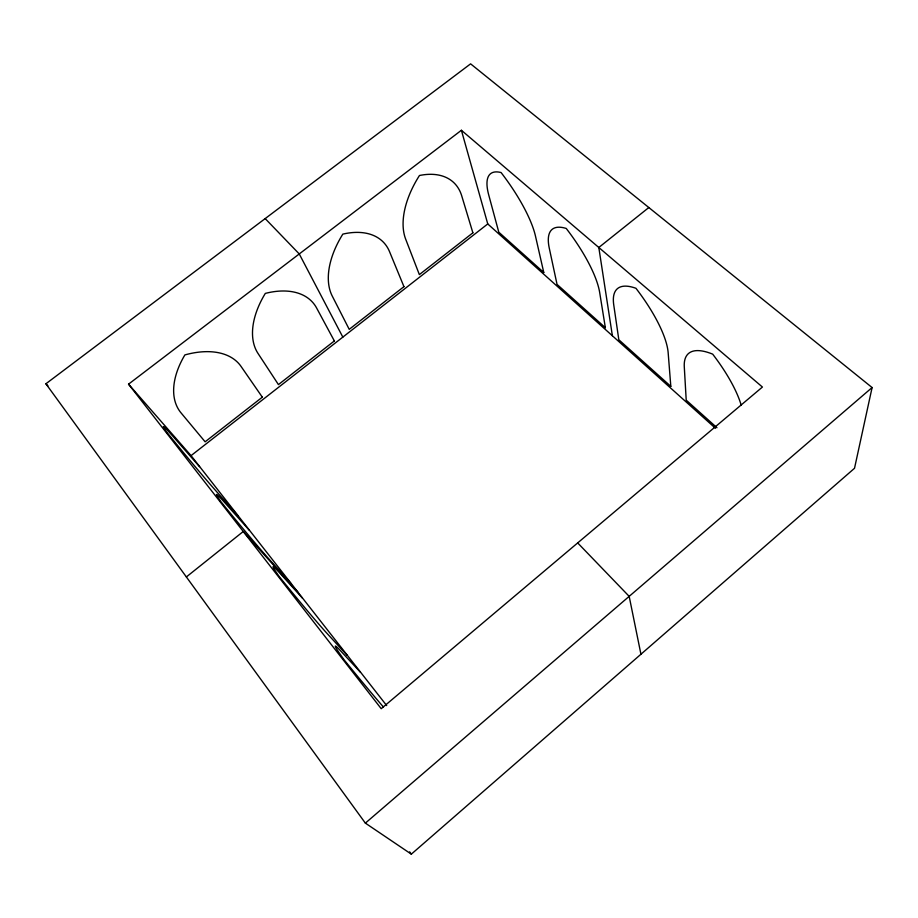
<?xml version="1.0" encoding="UTF-8"?>
<svg xmlns="http://www.w3.org/2000/svg" width="918" height="918" viewBox="0 0 918 918"><rect width="100%" height="100%" fill="white"/><g stroke="black" fill="none" stroke-linecap="round" stroke-linejoin="round"><path stroke-width="1.38" d="M872.1 387.545L854.52 468.272L411.333 854.153L365.364 823.125L45.9 383.781L470.601 63.847L872.1 387.545L365.364 823.125M186.354 576.952L243.259 531.499L297.857 592.076M648.831 207.537L598.811 247.493L612.386 335.781M128.543 384.16L191.059 455.626L487.756 223.946L461.398 130.276L128.543 384.16L381.222 708.696L762.422 387.04L461.398 130.276M716.947 427.708L686.216 400.156L684.289 366.844A92.775 30.971 47.8 0 1 712.689 354.153A88.507 29.009 49.4 0 1 741.182 405.125M487.756 223.946L715.478 428.281M45.9 383.781L47.908 385.801M265.187 218.599L299.257 253.953L342.827 337.113M577.686 542.917L629.174 596.356L640.936 654.236M360.453 672.286L341.198 651.493A98.226 3.087 51.4 0 0 344.468 660.294A93.51 2.869 51.2 0 0 383.437 707.009M347.176 655.314L327.405 633.822A89.31 2.651 51.1 0 1 279.6 577.043A93.062 2.846 51.2 0 1 280.988 574.393L302.389 598.088M290.811 583.297L269.008 559.051A85.994 2.444 51 0 1 220.963 501.767A89 2.628 51.1 0 1 226.207 504.257L249.363 530.329M237.992 515.801L214.491 489.248A83.251 2.238 50.9 0 1 166.387 431.712A85.707 2.421 51 0 1 174.948 438.609L199.55 466.677M191.059 455.626L386.685 705.575M409.635 851.847L411.333 854.153M262.318 397.173L205.127 441.81L181.041 412.882A81.346 48.906 -39.6 0 1 184.885 354.922A83.068 49.457 -36.3 0 1 241.078 366.466L262.318 397.173M334.359 340.945L278.429 384.596L257.981 353.384A80.073 47.977 -43.4 0 1 265.313 293.404A81.197 48.838 -40 0 1 316.63 308.035L334.359 340.945M403.943 286.646L349.219 329.344L332.213 295.986A79.407 46.761 -46.8 0 1 342.827 234.124A80.004 47.885 -43.7 0 1 389.542 251.67L403.943 286.646M472.885 232.828L419.354 274.608L405.687 239.185A79.223 45.28 -49.8 0 1 419.457 175.51A79.373 46.623 -47.1 0 1 461.72 195.855L472.885 232.828M543.766 272.485L498.795 232.185L488.732 194.995A81.472 24.66 52.4 0 1 501.079 172.55A79.269 22.927 53.4 0 1 535.469 236.064L543.766 272.485M605.352 327.692L557.042 284.385L549.285 248.204A84.445 26.691 51.1 0 1 566.245 228.467A81.736 24.855 52.3 0 1 599.672 292.486L605.352 327.692M670.817 386.363L618.824 339.752L613.74 304.845A88.094 28.802 49.5 0 1 635.956 288.298A84.72 26.874 51 0 1 668.155 352.661L670.817 386.363"/></g></svg>
